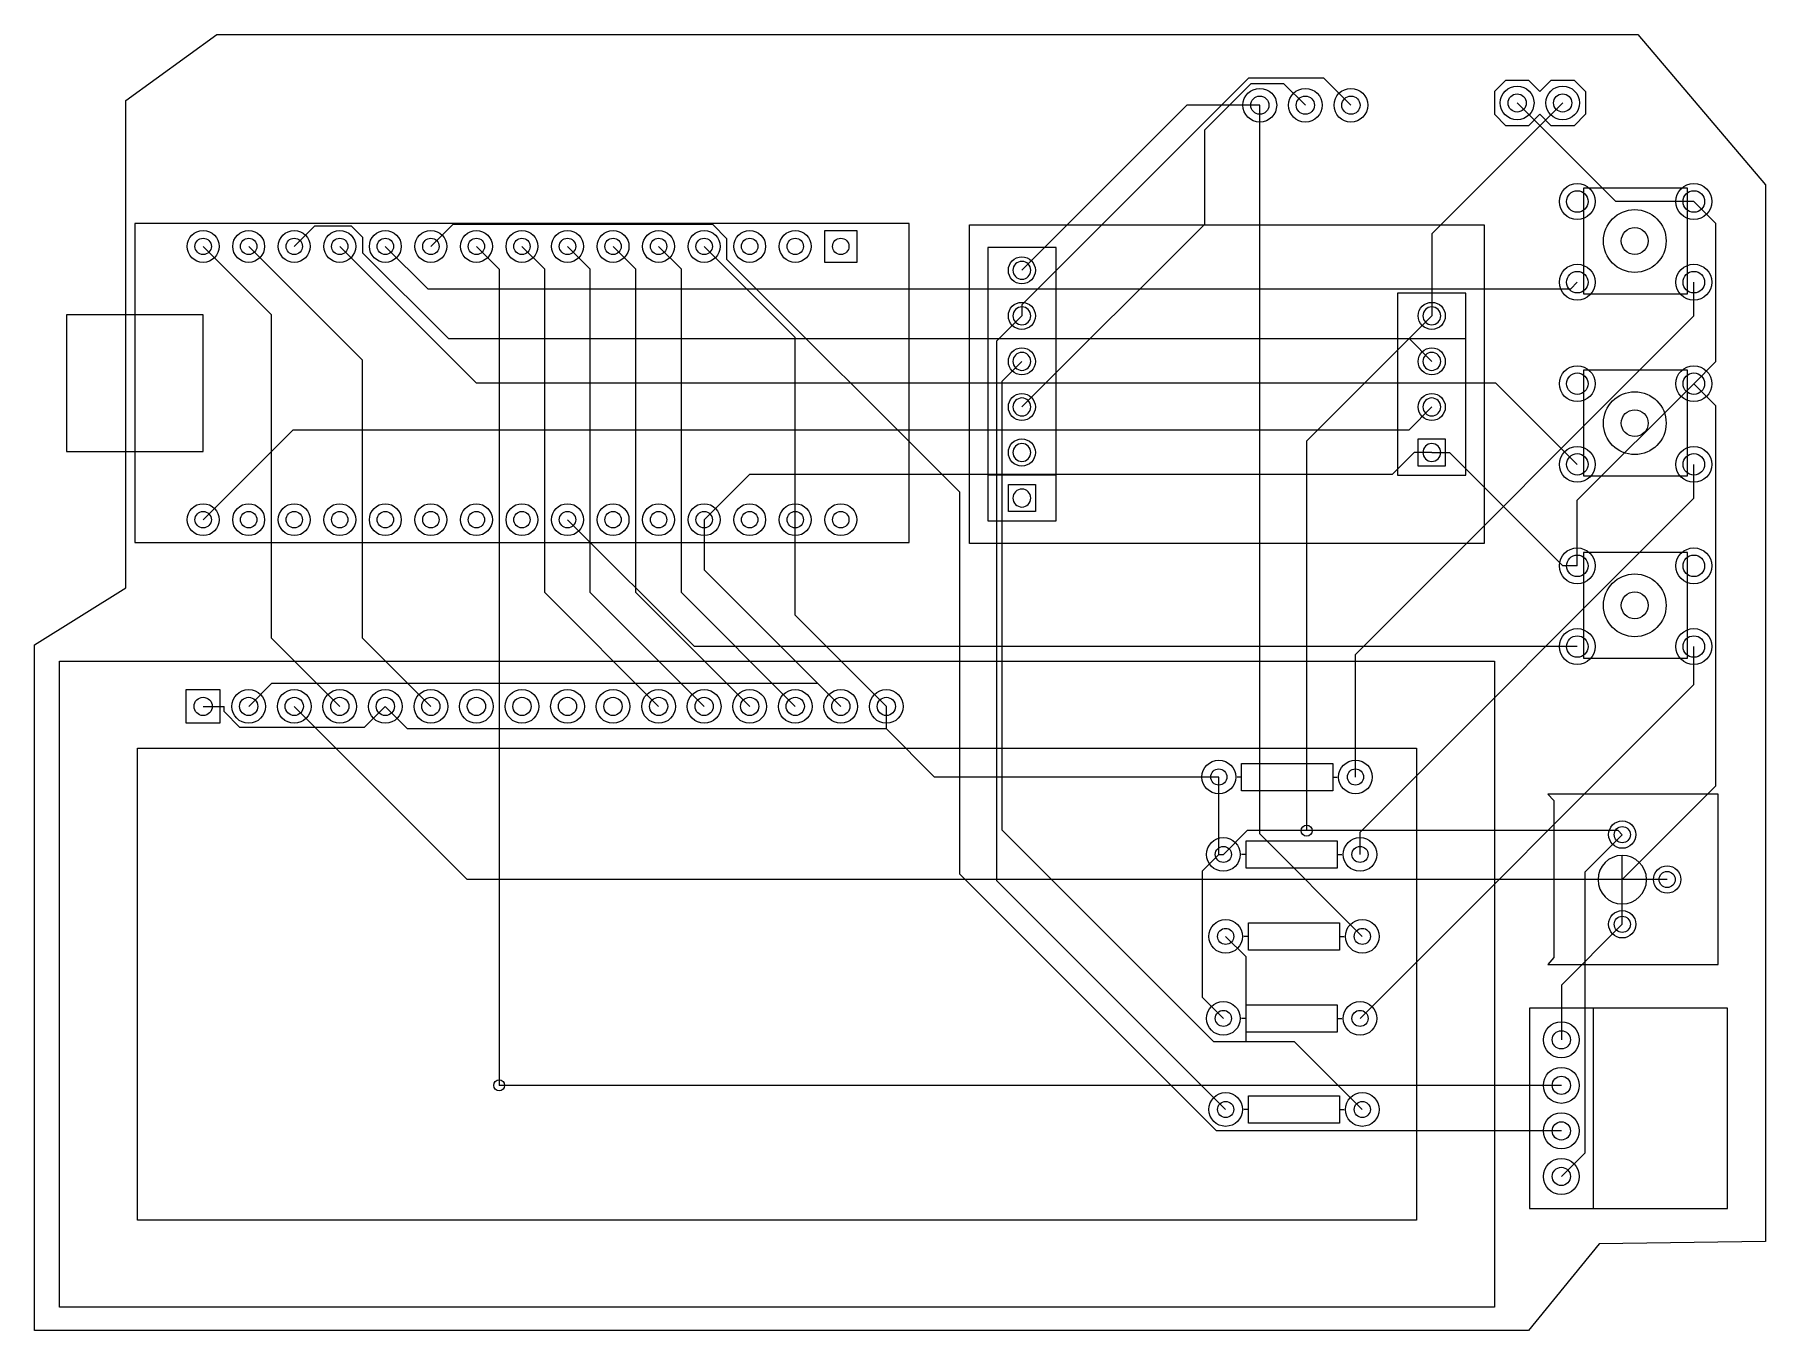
# Model space of a CAD drawing. Extents: x 500 to 4300, y -4610 to -1765.
import ezdxf

# ---------------------------------------------------------------- set-up
doc = ezdxf.new("R2010")
doc.units = 9

msp = doc.modelspace()

# ---------------------------------------------------------------- linework, layer by layer
for points in [[(500, -3105), (700, -2980), (700, -1910), (900, -1765), (4020, -1765), (4300, -2095), (4300, -4415), (3935, -4420), (3780, -4610), (500, -4610), (500, -3105)], [(3900.76, -2101.84), (3900.76, -2334.08), (4129.05, -2334.08), (4129.05, -2101.84), (3900.76, -2101.84)], [(2305, -2265), (2235, -2265), (2235, -2195), (2305, -2195)], [(2552.56, -2182.52), (3682.56, -2182.52), (3682.56, -2882.52), (2552.56, -2882.52), (2552.56, -2182.52)], [(2592.56, -2232.52), (2592.56, -2732.52), (2592.56, -2832.52), (2742.56, -2832.52), (2742.56, -2732.52), (2742.56, -2232.52), (2592.56, -2232.52)], [(2667.6, -2262.82), (2667.6, -2262.82)], [(2667.6, -2302.18), (2667.6, -2302.18)], [(3492.56, -2332.52), (3492.56, -2432.52), (3492.56, -2732.52), (3642.56, -2732.52), (3642.56, -2432.52), (3642.56, -2332.52), (3492.56, -2332.52)], [(870, -2380), (570, -2380), (570, -2680), (870, -2680), (870, -2380)], [(2667.6, -2362.82), (2667.6, -2362.82)], [(3567.6, -2362.82), (3567.6, -2362.82)], [(2667.6, -2402.18), (2667.6, -2402.18)], [(3567.6, -2402.18), (3567.6, -2402.18)], [(2667.6, -2462.82), (2667.6, -2462.82)], [(3567.6, -2462.82), (3567.6, -2462.82)], [(2667.6, -2502.18), (2667.6, -2502.18)], [(3567.6, -2502.18), (3567.6, -2502.18)], [(3900.76, -2501.84), (3900.76, -2734.08), (4129.05, -2734.08), (4129.05, -2501.84), (3900.76, -2501.84)], [(2667.6, -2562.82), (2667.6, -2562.82)], [(3567.6, -2562.82), (3567.6, -2562.82)], [(2667.6, -2602.18), (2667.6, -2602.18)], [(3567.6, -2602.18), (3567.6, -2602.18)], [(3537.9, -2652.8), (3597.2, -2652.8), (3597.2, -2712.2), (3537.9, -2712.2)], [(2667.6, -2662.82), (2667.6, -2662.82)], [(3567.6, -2662.82), (3567.6, -2662.82)], [(2667.6, -2702.18), (2667.6, -2702.18)], [(3567.6, -2702.18), (3567.6, -2702.18)], [(2637.9, -2752.8), (2697.2, -2752.8), (2697.2, -2812.2), (2637.9, -2812.2)], [(2667.6, -2762.82), (2667.6, -2762.82)], [(2667.6, -2802.18), (2667.6, -2802.18)], [(3900.76, -2901.84), (3900.76, -3134.08), (4129.05, -3134.08), (4129.05, -2901.84), (3900.76, -2901.84)], [(833, -3203), (907, -3203), (907, -3277), (833, -3277)], [(4196.41, -3807.01), (4196.41, -3432.99), (3985.78, -3432.99), (3822.4, -3432.99), (3835.78, -3446.57), (3835.78, -3791.57), (3822.4, -3807.01), (3985.78, -3807.01), (4196.41, -3807.01)]]:
    msp.add_lwpolyline(points, close=True)
for points in [[(3390, -1920), (3330.6, -1860.6), (3165.4, -1860.6), (2667.6, -2358.4), (2667.6, -2382.5)], [(3290, -1920), (3242.8, -1872.8), (3170.4, -1872.8), (3068.3, -1974.9), (3068.3, -2181.8), (2667.6, -2582.5)], [(3730, -1865), (3705, -1890)], [(3705, -1890), (3705, -1940)], [(3730, -1865), (3780, -1865)], [(3780, -1865), (3805, -1890)], [(3805, -1890), (3830, -1865)], [(3830, -1865), (3880, -1865)], [(3880, -1865), (3905, -1890)], [(3905, -1890), (3905, -1940)], [(3190, -1920), (3030.1, -1920), (2667.6, -2282.5)], [(3415, -3745), (3190, -3520), (3190, -1920)], [(3855, -1915), (3567.6, -2202.4), (3567.6, -2382.5)], [(4143, -2131.4), (3971.4, -2131.4), (3755, -1915)], [(3705, -1940), (3730, -1965)], [(3780, -1965), (3730, -1965)], [(3805, -1940), (3780, -1965)], [(3830, -1965), (3805, -1940)], [(3880, -1965), (3830, -1965)], [(3905, -1940), (3880, -1965)], [(4143, -2531.4), (4191.5, -2482.9), (4191.5, -2180), (4143, -2131.4)], [(720, -2180), (720, -2880)], [(2420, -2180), (720, -2180)], [(1070, -2230), (1115.1, -2184.9), (1195, -2184.9), (1220, -2209.9), (1220, -2244), (1408.5, -2432.5), (3517.6, -2432.5), (3567.6, -2482.5)], [(3852, -4172), (3094.7, -4172), (2531.2, -3608.4), (2531.2, -2769.8), (2020, -2258.7), (2020, -2213.2), (1988.8, -2182), (1418, -2182), (1370, -2230)], [(2420, -2880), (2420, -2180)], [(1170, -3240), (1020, -3090), (1020, -2380), (870, -2230)], [(1370, -3240), (1220, -3090), (1220, -2480), (970, -2230)], [(3887.1, -2708.6), (3708.5, -2530), (1470, -2530), (1170, -2230)], [(1270, -2230), (1363, -2323), (3872.6, -2323), (3887.1, -2308.6)], [(1470, -2230), (1520, -2280), (1520, -4072)], [(1870, -3240), (1620, -2990), (1620, -2280), (1570, -2230)], [(1970, -3240), (1720, -2990), (1720, -2280), (1670, -2230)], [(2070, -3240), (1820, -2990), (1820, -2280), (1770, -2230)], [(2170, -3240), (1920, -2990), (1920, -2280), (1870, -2230)], [(2170, -2830), (2170, -2430), (1970, -2230)], [(3400, -3395), (3400, -3125.8), (4143, -2382.8), (4143, -2308.6)], [(2667.6, -2382.5), (2612.2, -2437.9), (2612.2, -3622.2), (3115, -4125)], [(3567.6, -2382.5), (3292.8, -2657.3), (3292.8, -3512.8)], [(3492.56, -2432.52), (3642.56, -2432.52)], [(3159.8, -3976.5), (3089.4, -3976.5), (2624.4, -3511.5), (2624.4, -2525.7), (2667.6, -2482.5)], [(3887.1, -2931.4), (3887.1, -2787.3), (4143, -2531.4)], [(3985.8, -3718.4), (3985.8, -3620), (4191.5, -3414.3), (4191.5, -2580), (4143, -2531.4)], [(870, -2830), (1067.5, -2632.5), (3517.6, -2632.5), (3567.6, -2582.5)], [(1970, -2830), (2070, -2730), (3481.3, -2730), (3528.8, -2682.5)], [(3567.6, -2682.5), (3528.8, -2682.5)], [(3567.6, -2682.5), (3606.3, -2682.5)], [(3887.1, -2931.4), (3855.2, -2931.4), (3606.3, -2682.5)], [(2742.56, -2732.52), (2592.56, -2732.52)], [(3410, -3565), (3410, -3515.8), (4143, -2782.8), (4143, -2708.6)], [(3887.1, -3108.6), (1948.6, -3108.6), (1670, -2830)], [(1970, -2830), (1970, -2940), (2270, -3240)], [(2370, -3240), (2170, -3040), (2170, -2830)], [(720, -2880), (2420, -2880)], [(3410, -3925), (4143, -3192.1), (4143, -3108.6)], [(555, -3141), (3705, -3141)], [(555, -4559), (555, -3141)], [(3705, -3141), (3705, -4559)], [(970, -3240), (1020.8, -3189.2), (2219.2, -3189.2), (2270, -3240)], [(870, -3240), (916.1, -3240)], [(1270, -3240), (1223.9, -3286.1), (950.7, -3286.1), (916.1, -3251.5), (916.1, -3240)], [(4084.2, -3620), (1450, -3620), (1070, -3240)], [(2370, -3288.9), (1318.9, -3288.9), (1270, -3240)], [(2370, -3288.9), (2370, -3240)], [(3100, -3395), (2476.1, -3395), (2370, -3288.9)], [(726, -3332), (3534, -3332)], [(726, -4368), (726, -3332)], [(3534, -3332), (3534, -4368)], [(3150, -3365), (3350, -3365)], [(3150, -3395), (3150, -3365)], [(3350, -3365), (3350, -3395)], [(3100, -3565), (3100, -3395)], [(3150, -3395), (3140, -3395)], [(3150, -3425), (3150, -3395)], [(3350, -3395), (3350, -3425)], [(3350, -3395), (3360, -3395)], [(3350, -3425), (3150, -3425)], [(3292.8, -3512.8), (3162.2, -3512.8), (3110, -3565)], [(3985.8, -3521.6), (3977, -3512.8), (3292.8, -3512.8)], [(3985.8, -3521.6), (3903.4, -3604), (3903.4, -4220.6), (3852, -4272)], [(3110, -3925), (3063.9, -3878.9), (3063.9, -3601.1), (3100, -3565)], [(3100, -3565), (3110, -3565)], [(3160, -3565), (3150, -3565)], [(3160, -3535), (3360, -3535)], [(3160, -3565), (3160, -3535)], [(3160, -3595), (3160, -3565)], [(3360, -3535), (3360, -3565)], [(3360, -3565), (3360, -3595)], [(3360, -3565), (3370, -3565)], [(3985.78, -3673.29), (3985.78, -3566.57)], [(3360, -3595), (3160, -3595)], [(3165, -3745), (3165, -3715)], [(3165, -3715), (3365, -3715)], [(3365, -3715), (3365, -3745)], [(3985.8, -3718.4), (3852, -3852.2), (3852, -3972)], [(3159.8, -3976.5), (3159.8, -3789.8), (3115, -3745)], [(3165, -3745), (3155, -3745)], [(3165, -3775), (3165, -3745)], [(3365, -3745), (3365, -3775)], [(3365, -3745), (3375, -3745)], [(3365, -3775), (3165, -3775)], [(3160, -3895), (3360, -3895)], [(3160, -3925), (3160, -3895)], [(3360, -3895), (3360, -3925)], [(3921.8, -3902.2), (3921.8, -4342.2), (4216.8, -4342.2), (4216.8, -3902.2), (3921.8, -3902.2), (3781.8, -3902.2), (3781.8, -4342.2), (3921.8, -4342.2)], [(3160, -3925), (3150, -3925)], [(3160, -3955), (3160, -3925)], [(3360, -3925), (3360, -3955)], [(3360, -3925), (3370, -3925)], [(3415, -4125), (3266.5, -3976.5), (3159.8, -3976.5)], [(3360, -3955), (3160, -3955)], [(3852, -4072), (1520, -4072)], [(3165, -4125), (3165, -4095)], [(3165, -4095), (3365, -4095)], [(3365, -4095), (3365, -4125)], [(3165, -4125), (3155, -4125)], [(3165, -4155), (3165, -4125)], [(3365, -4125), (3365, -4155)], [(3365, -4125), (3375, -4125)], [(3365, -4155), (3165, -4155)], [(3534, -4368), (726, -4368)], [(3705, -4559), (555, -4559)]]:
    msp.add_lwpolyline(points)
for centre, radius in [((3190, -1920), 37), ((3190, -1920), 20), ((3290, -1920), 37), ((3290, -1920), 20), ((3390, -1920), 37), ((3390, -1920), 20), ((3755, -1915), 37), ((3755, -1915), 20), ((3855, -1915), 37), ((3855, -1915), 20), ((3887.05, -2131.42), 39.37), ((3887.05, -2131.42), 23.62), ((4142.95, -2131.42), 39.37), ((4142.95, -2131.42), 23.62), ((4013.2, -2218.1), 68.9), ((870, -2230), 35), ((970, -2230), 35), ((1070, -2230), 35), ((1170, -2230), 35), ((1270, -2230), 35), ((1370, -2230), 35), ((1470, -2230), 35), ((1570, -2230), 35), ((1670, -2230), 35), ((1770, -2230), 35), ((1870, -2230), 35), ((1970, -2230), 35), ((2070, -2230), 35), ((2170, -2230), 35), ((4013.2, -2218.1), 29.5), ((870, -2230), 18), ((970, -2230), 18), ((1070, -2230), 18), ((1170, -2230), 18), ((1270, -2230), 18), ((1370, -2230), 18), ((1470, -2230), 18), ((1570, -2230), 18), ((1670, -2230), 18), ((1770, -2230), 18), ((1870, -2230), 18), ((1970, -2230), 18), ((2070, -2230), 18), ((2170, -2230), 18), ((2270, -2230), 18), ((2667.56, -2282.52), 29.69), ((3887.05, -2308.58), 39.37), ((4142.95, -2308.58), 39.37), ((3887.05, -2308.58), 23.62), ((4142.95, -2308.58), 23.62), ((2667.56, -2382.52), 29.69), ((3567.56, -2382.52), 29.69), ((2667.56, -2482.52), 29.69), ((3567.56, -2482.52), 29.69), ((3887.05, -2531.42), 39.37), ((3887.05, -2531.42), 23.62), ((4142.95, -2531.42), 39.37), ((4142.95, -2531.42), 23.62), ((2667.56, -2582.52), 29.69), ((3567.56, -2582.52), 29.69), ((4013.2, -2618.1), 68.9), ((4013.2, -2618.1), 29.5), ((2667.56, -2682.52), 29.69), ((3887.05, -2708.58), 39.37), ((3887.05, -2708.58), 23.62), ((4142.95, -2708.58), 39.37), ((4142.95, -2708.58), 23.62), ((870, -2830), 35), ((870, -2830), 18), ((970, -2830), 35), ((970, -2830), 18), ((1070, -2830), 35), ((1070, -2830), 18), ((1170, -2830), 35), ((1170, -2830), 18), ((1270, -2830), 35), ((1270, -2830), 18), ((1370, -2830), 35), ((1370, -2830), 18), ((1470, -2830), 35), ((1470, -2830), 18), ((1570, -2830), 35), ((1570, -2830), 18), ((1670, -2830), 35), ((1670, -2830), 18), ((1770, -2830), 35), ((1770, -2830), 18), ((1870, -2830), 35), ((1870, -2830), 18), ((1970, -2830), 35), ((1970, -2830), 18), ((2070, -2830), 35), ((2070, -2830), 18), ((2170, -2830), 35), ((2170, -2830), 18), ((2270, -2830), 35), ((2270, -2830), 18), ((3887.05, -2931.42), 39.37), ((3887.05, -2931.42), 23.62), ((4142.95, -2931.42), 39.37), ((4142.95, -2931.42), 23.62), ((4013.2, -3018.1), 68.9), ((4013.2, -3018.1), 29.5), ((3887.05, -3108.58), 39.37), ((4142.95, -3108.58), 39.37), ((3887.05, -3108.58), 23.62), ((4142.95, -3108.58), 23.62), ((870, -3240), 20), ((970, -3240), 37), ((970, -3240), 20), ((1070, -3240), 37), ((1070, -3240), 20), ((1170, -3240), 37), ((1170, -3240), 20), ((1270, -3240), 37), ((1270, -3240), 20), ((1370, -3240), 37), ((1370, -3240), 20), ((1470, -3240), 37), ((1470, -3240), 20), ((1570, -3240), 37), ((1570, -3240), 20), ((1670, -3240), 37), ((1670, -3240), 20), ((1770, -3240), 37), ((1770, -3240), 20), ((1870, -3240), 37), ((1870, -3240), 20), ((1970, -3240), 37), ((1970, -3240), 20), ((2070, -3240), 37), ((2070, -3240), 20), ((2170, -3240), 37), ((2170, -3240), 20), ((2270, -3240), 37), ((2270, -3240), 20), ((2370, -3240), 37), ((2370, -3240), 20), ((3100, -3395), 37), ((3100, -3395), 17.7), ((3400, -3395), 37), ((3400, -3395), 17.7), ((3985.79, -3521.58), 30), ((3110, -3565), 37), ((3292.8, -3512.8), 12), ((3410, -3565), 37), ((3985.79, -3521.58), 17.72), ((3110, -3565), 17.7), ((3410, -3565), 17.7), ((4084.22, -3620.01), 30), ((4084.22, -3620.01), 17.72), ((3115, -3745), 37), ((3415, -3745), 37), ((3985.79, -3718.43), 30), ((3985.79, -3718.43), 17.72), ((3115, -3745), 17.7), ((3415, -3745), 17.7), ((3110, -3925), 37), ((3110, -3925), 17.7), ((3410, -3925), 37), ((3410, -3925), 17.7), ((3852, -3972), 39.5), ((3852, -3972), 20), ((1520, -4072), 12), ((3852, -4072), 39.5), ((3852, -4072), 20), ((3115, -4125), 37), ((3415, -4125), 37), ((3115, -4125), 17.7), ((3415, -4125), 17.7), ((3852, -4172), 39.5), ((3852, -4172), 20), ((3852, -4272), 39.5), ((3852, -4272), 20)]:
    msp.add_circle(centre, radius)
for centre, radius, start, end in [((2667.6, -2282.5), 19.68, 90, 270), ((2667.6, -2282.5), 19.68, 270, 90), ((2667.6, -2382.5), 19.68, 90, 270), ((2667.6, -2382.5), 19.68, 270, 90), ((3567.6, -2382.5), 19.68, 90, 270), ((3567.6, -2382.5), 19.68, 270, 90), ((2667.6, -2482.5), 19.68, 90, 270), ((2667.6, -2482.5), 19.68, 270, 90), ((3567.6, -2482.5), 19.68, 90, 270), ((3567.6, -2482.5), 19.68, 270, 90), ((2667.6, -2582.5), 19.68, 90, 270), ((2667.6, -2582.5), 19.68, 270, 90), ((3567.6, -2582.5), 19.68, 90, 270), ((3567.6, -2582.5), 19.68, 270, 90), ((2667.6, -2682.5), 19.68, 90, 270), ((2667.6, -2682.5), 19.68, 270, 90), ((3567.6, -2682.5), 19.68, 90, 270), ((3567.6, -2682.5), 19.68, 270, 90), ((2667.6, -2782.5), 19.68, 90, 270), ((2667.6, -2782.5), 19.68, 270, 90), ((3985.8, -3620.47), 53.29, 0.53762, 359.46238)]:
    msp.add_arc(centre, radius, start, end)

doc.saveas('drawing.dxf')
